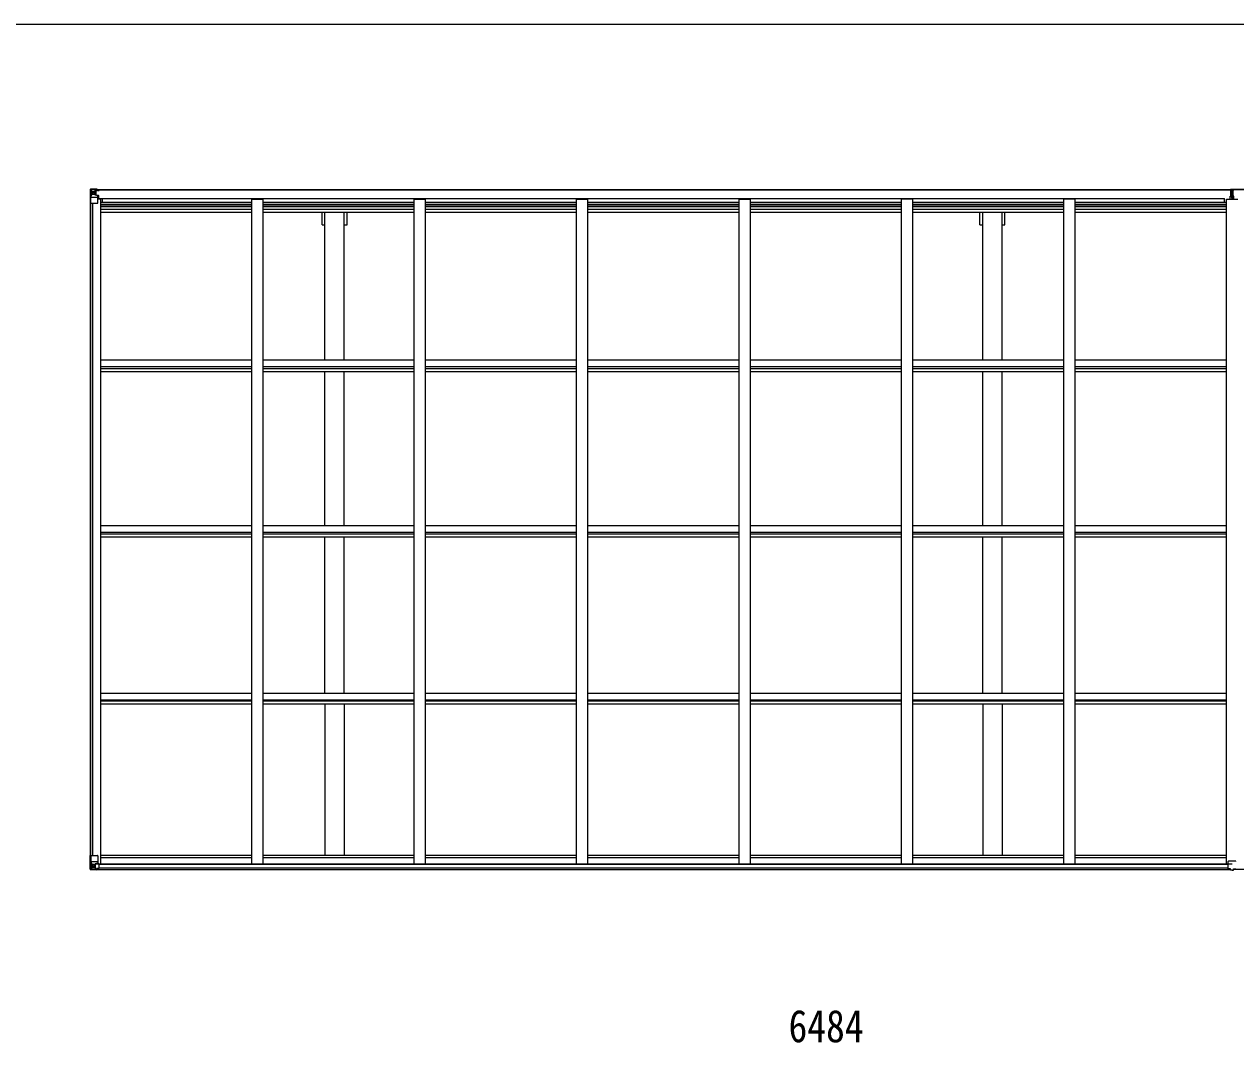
# Model space of a CAD drawing. Units: millimetres at full size, sheet at 1:30; details may follow other scales. Extents: x -8385 to 8479, y -5853 to 5787.
# Drawn here: x -518 to 4823, y 1297 to 5787 of the extents above; entities that cross this region are included whole.
import ezdxf
from ezdxf.enums import TextEntityAlignment as Align

# ---------------------------------------------------------------- set-up
doc = ezdxf.new("R2010")
doc.units = ezdxf.units.MM
doc.header["$LTSCALE"] = 30
for name, color, linetype, lineweight in [('0-1_本体', 4, 'Continuous', 9), ('0-2_部品', 7, 'Continuous', 9), ('0-A_寸法', 6, 'Continuous', 9), ('F-0_240', 7, 'Continuous', 9)]:
    doc.layers.add(name, color=color, linetype=linetype, lineweight=lineweight)
doc.styles.add('ＭＳ ゴシック', font='')
doc.styles.get('ＭＳ ゴシック').set_extended_font_data('MS Gothic')

msp = doc.modelspace()

# ---------------------------------------------------------------- linework, layer by layer
at = {"layer": '0-1_本体'}
for p, q in [((-204.37, 5058.72), (4804.63, 5058.72)), ((-204.37, 5056.66), (4804.63, 5056.66)), ((6236.63, 5058.72), (4812.63, 5058.72)), ((6236.63, 5056.65), (4812.63, 5056.65)), ((-225.87, 2122.85), (-225.87, 4997.95)), ((-216.87, 2122.85), (-216.87, 4997.95)), ((-216.17, 2122.85), (-216.17, 4997.95)), ((-193.87, 5017.03), (-180.87, 5017.03)), ((-180.87, 2086.5), (-180.87, 5017.03)), ((-180.87, 5003.38), (485.13, 5003.38)), ((-180.87, 4994.01), (485.13, 4994.01)), ((-180.87, 4986.94), (485.13, 4986.94)), ((-180.87, 4983.16), (485.13, 4983.16)), ((-180.87, 4971.81), (485.13, 4971.81)), ((-173.37, 5018.45), (4773.63, 5018.45)), ((-173.37, 5003.38), (-173.37, 5018.45)), ((485.13, 5016.42), (535.13, 5016.42)), ((485.13, 2086.5), (485.13, 5016.42)), ((535.13, 2086.5), (535.13, 5016.42)), ((535.13, 5003.38), (1201.13, 5003.38)), ((535.13, 4994.01), (1201.13, 4994.01)), ((535.13, 4986.94), (1201.13, 4986.94)), ((535.13, 4983.16), (1201.13, 4983.16)), ((535.13, 4971.81), (1201.13, 4971.81)), ((1201.13, 5016.42), (1251.13, 5016.42)), ((1201.13, 2086.5), (1201.13, 5016.42)), ((1251.13, 2086.5), (1251.13, 5016.42)), ((1251.13, 5003.38), (1917.13, 5003.38)), ((1251.13, 4994.01), (1917.13, 4994.01)), ((1251.13, 4986.94), (1917.13, 4986.94)), ((1251.13, 4983.16), (1917.13, 4983.16)), ((1251.13, 4971.81), (1917.13, 4971.81)), ((1917.13, 5016.42), (1967.13, 5016.42)), ((1917.13, 2086.5), (1917.13, 5016.42)), ((1967.13, 2086.5), (1967.13, 5016.42)), ((1967.13, 5003.38), (2633.13, 5003.38)), ((1967.13, 4994.01), (2633.13, 4994.01)), ((1967.13, 4986.94), (2633.13, 4986.94)), ((1967.13, 4983.16), (2633.13, 4983.16)), ((1967.13, 4971.81), (2633.13, 4971.81)), ((2633.13, 5016.42), (2683.13, 5016.42)), ((2633.13, 2086.5), (2633.13, 5016.42)), ((2683.13, 2086.5), (2683.13, 5016.42)), ((2683.13, 5003.38), (3349.13, 5003.38)), ((2683.13, 4994.01), (3349.13, 4994.01)), ((2683.13, 4986.94), (3349.13, 4986.94)), ((2683.13, 4983.16), (3349.13, 4983.16)), ((2683.13, 4971.81), (3349.13, 4971.81)), ((3399.13, 5016.42), (3349.13, 5016.42)), ((3349.13, 2086.5), (3349.13, 5016.42)), ((3399.13, 2086.5), (3399.13, 5016.42)), ((3399.13, 5003.38), (4065.13, 5003.38)), ((3399.13, 4994.01), (4065.13, 4994.01)), ((3399.13, 4986.94), (4065.13, 4986.94)), ((3399.13, 4983.16), (4065.13, 4983.16)), ((3399.13, 4971.81), (4065.13, 4971.81)), ((4115.13, 5016.42), (4065.13, 5016.42)), ((4065.13, 2086.5), (4065.13, 5016.42)), ((4115.13, 2086.5), (4115.13, 5016.42)), ((4115.13, 5003.38), (4781.13, 5003.38)), ((4115.13, 4994.01), (4781.13, 4994.01)), ((4115.13, 4986.94), (4781.13, 4986.94)), ((4115.13, 4983.16), (4781.13, 4983.16)), ((4115.13, 4971.81), (4781.13, 4971.81)), ((4773.63, 5003.38), (4773.63, 5018.45)), ((-180.87, 4958.99), (485.13, 4958.99)), ((535.13, 4958.99), (1201.13, 4958.99)), ((795.13, 4902.72), (795.13, 4958.99)), ((807.63, 4308.23), (807.63, 4958.99)), ((892.63, 4308.23), (892.63, 4958.99)), ((1251.13, 4958.99), (1917.13, 4958.99)), ((1967.13, 4958.99), (2633.13, 4958.99)), ((2683.13, 4958.99), (3349.13, 4958.99)), ((3399.13, 4958.99), (4065.13, 4958.99)), ((3695.13, 4902.72), (3695.13, 4958.99)), ((3707.63, 4308.23), (3707.63, 4958.99)), ((3792.63, 4308.23), (3792.63, 4958.99)), ((4115.13, 4958.99), (4781.13, 4958.99)), ((795.13, 4902.72), (807.63, 4902.72)), ((3695.13, 4902.72), (3707.63, 4902.72)), ((-180.08, 4308.23), (485.13, 4308.23)), ((-180.08, 4279.15), (485.13, 4279.15)), ((535.13, 4308.23), (1201.13, 4308.23)), ((535.13, 4279.15), (1201.13, 4279.15)), ((1251.13, 4308.23), (1917.13, 4308.23)), ((1251.13, 4279.15), (1917.13, 4279.15)), ((1967.13, 4308.23), (2633.13, 4308.23)), ((1967.13, 4279.15), (2633.13, 4279.15)), ((2683.13, 4308.23), (3349.13, 4308.23)), ((2683.13, 4279.15), (3349.13, 4279.15)), ((3399.13, 4308.23), (4065.13, 4308.23)), ((3399.13, 4279.15), (4065.13, 4279.15)), ((4115.13, 4308.23), (4781.92, 4308.23)), ((4115.13, 4279.15), (4781.92, 4279.15)), ((-180.08, 4269.66), (485.13, 4269.66)), ((-180.08, 4256.77), (485.13, 4256.77)), ((535.13, 4269.66), (1201.13, 4269.66)), ((535.13, 4256.77), (1201.13, 4256.77)), ((807.63, 3577.41), (807.63, 4256.77)), ((892.63, 3577.41), (892.63, 4256.77)), ((1251.13, 4269.66), (1917.13, 4269.66)), ((1251.13, 4256.77), (1917.13, 4256.77)), ((1967.13, 4269.66), (2633.13, 4269.66)), ((1967.13, 4256.77), (2633.13, 4256.77)), ((2683.13, 4269.66), (3349.13, 4269.66)), ((2683.13, 4256.77), (3349.13, 4256.77)), ((3399.13, 4269.66), (4065.13, 4269.66)), ((3399.13, 4256.77), (4065.13, 4256.77)), ((3707.63, 3577.41), (3707.63, 4256.77)), ((3792.63, 3577.41), (3792.63, 4256.77)), ((4115.13, 4269.66), (4781.92, 4269.66)), ((4115.13, 4256.77), (4781.92, 4256.77)), ((-180.87, 3577.41), (485.13, 3577.41)), ((-180.87, 3547.96), (485.13, 3547.96)), ((-180.87, 3540.89), (485.13, 3540.89)), ((-180.87, 3527.92), (485.13, 3527.92)), ((535.13, 3577.41), (1201.13, 3577.41)), ((535.13, 3547.96), (1201.13, 3547.96)), ((535.13, 3540.89), (1201.13, 3540.89)), ((535.13, 3527.92), (1201.13, 3527.92)), ((807.63, 2838.61), (807.63, 3527.92)), ((892.63, 2838.61), (892.63, 3527.92)), ((1251.13, 3577.41), (1917.13, 3577.41)), ((1251.13, 3547.96), (1917.13, 3547.96)), ((1251.13, 3540.89), (1917.13, 3540.89)), ((1251.13, 3527.92), (1917.13, 3527.92)), ((1967.13, 3577.41), (2633.13, 3577.41)), ((1967.13, 3547.96), (2633.13, 3547.96)), ((1967.13, 3540.89), (2633.13, 3540.89)), ((1967.13, 3527.92), (2633.13, 3527.92)), ((2683.13, 3577.41), (3349.13, 3577.41)), ((2683.13, 3547.96), (3349.13, 3547.96)), ((2683.13, 3540.89), (3349.13, 3540.89)), ((2683.13, 3527.92), (3349.13, 3527.92)), ((3399.13, 3577.41), (4065.13, 3577.41)), ((3399.13, 3547.96), (4065.13, 3547.96)), ((3399.13, 3540.89), (4065.13, 3540.89)), ((3399.13, 3527.92), (4065.13, 3527.92)), ((3707.63, 2838.61), (3707.63, 3527.92)), ((3792.63, 2838.61), (3792.63, 3527.92)), ((4115.13, 3577.41), (4781.13, 3577.41)), ((4115.13, 3547.96), (4781.13, 3547.96)), ((4115.13, 3540.89), (4781.13, 3540.89)), ((4115.13, 3527.92), (4781.13, 3527.92)), ((-180.08, 2838.61), (485.13, 2838.61)), ((535.13, 2838.61), (1201.13, 2838.61)), ((1251.13, 2838.61), (1917.13, 2838.61)), ((1967.13, 2838.61), (2633.13, 2838.61)), ((2683.13, 2838.61), (3349.13, 2838.61)), ((3399.13, 2838.61), (4065.13, 2838.61)), ((4115.13, 2838.61), (4781.92, 2838.61)), ((-180.08, 2808.89), (485.13, 2808.89)), ((-180.08, 2804.26), (485.13, 2804.26)), ((-180.08, 2791.24), (485.13, 2791.24)), ((535.13, 2808.89), (1201.13, 2808.89)), ((535.13, 2804.26), (1201.13, 2804.26)), ((535.13, 2791.24), (1201.13, 2791.24)), ((807.63, 2791.24), (807.63, 2123.72)), ((892.63, 2791.24), (892.63, 2123.72)), ((1251.13, 2808.89), (1917.13, 2808.89)), ((1251.13, 2804.26), (1917.13, 2804.26)), ((1251.13, 2791.24), (1917.13, 2791.24)), ((1967.13, 2808.89), (2633.13, 2808.89)), ((1967.13, 2804.26), (2633.13, 2804.26)), ((1967.13, 2791.24), (2633.13, 2791.24)), ((2683.13, 2808.89), (3349.13, 2808.89)), ((2683.13, 2804.26), (3349.13, 2804.26)), ((2683.13, 2791.24), (3349.13, 2791.24)), ((3399.13, 2808.89), (4065.13, 2808.89)), ((3399.13, 2804.26), (4065.13, 2804.26)), ((3399.13, 2791.24), (4065.13, 2791.24)), ((3707.63, 2791.24), (3707.63, 2123.72)), ((3792.63, 2791.24), (3792.63, 2123.72)), ((4115.13, 2808.89), (4781.92, 2808.89)), ((4115.13, 2804.26), (4781.92, 2804.26)), ((4115.13, 2791.24), (4781.92, 2791.24)), ((-189.91, 2086.5), (4806.13, 2086.5)), ((-189.37, 2084.15), (4789.63, 2084.15)), ((-180.87, 2123.72), (485.13, 2123.72)), ((-180.87, 2114.61), (485.13, 2114.61)), ((535.13, 2123.72), (1201.13, 2123.72)), ((535.13, 2114.61), (1201.13, 2114.61)), ((1251.13, 2123.72), (1917.13, 2123.72)), ((1251.13, 2114.61), (1917.13, 2114.61)), ((1967.13, 2123.72), (2633.13, 2123.72)), ((1967.13, 2114.61), (2633.13, 2114.61)), ((2683.13, 2123.72), (3349.13, 2123.72)), ((2683.13, 2114.61), (3349.13, 2114.61)), ((3399.13, 2123.72), (4065.13, 2123.72)), ((3399.13, 2114.61), (4065.13, 2114.61)), ((4115.13, 2123.72), (4781.13, 2123.72)), ((4115.13, 2114.61), (4781.13, 2114.61)), ((-199.37, 2061.06), (4799.63, 2061.06)), ((-189.37, 2068.49), (4789.63, 2068.49)), ((6231.63, 2061.06), (4812.63, 2061.06))]:
    msp.add_line(p, q, dxfattribs=at)
for points in [[(4781.13, 2086.5), (4781.13, 5016.61), (4831.13, 5016.61)], [(892.63, 4902.72), (905.13, 4902.72), (905.13, 4958.99)], [(3792.63, 4902.72), (3805.13, 4902.72), (3805.13, 4958.99)]]:
    msp.add_lwpolyline(points, dxfattribs=at)
at = {"layer": '0-2_部品'}
for p, q in [((-227.87, 5058.66), (-227.87, 5058.62)), ((-226.93, 5059.66), (-226.93, 5059.66)), ((-226.93, 5059.62), (-226.93, 5059.66)), ((-217.96, 5060.05), (-225.88, 5059.57)), ((-225.02, 5058.6), (-225.03, 5058.54)), ((-225.03, 4997.95), (-225.03, 5058.54)), ((-224.48, 5024.83), (-220.34, 5036.92)), ((-224.48, 5024.83), (-217.87, 5024.62)), ((-221.06, 5055.16), (-223.79, 5058.83)), ((-220.2, 5051.65), (-217.87, 5051.71)), ((-220.2, 5038.18), (-220.2, 5051.65)), ((-217.87, 5038.15), (-220.2, 5038.18)), ((-205.87, 5060.84), (-217.87, 5060.05)), ((-217.87, 5051.71), (-205.87, 5051.71)), ((-217.87, 5038.15), (-205.87, 5038.15)), ((-217.87, 5038.15), (-217.87, 5038.15)), ((-217.87, 5024.62), (-193.87, 5024.62)), ((-212.39, 5044.51), (-212.39, 5043.55)), ((-206.87, 5051.71), (-205.87, 5051.71)), ((-199.37, 5061.35), (-205.87, 5060.95)), ((-205.87, 5034.85), (-205.87, 5060.95)), ((-205.87, 5060.07), (-199.37, 5060.46)), ((-204.37, 5055.24), (-205.87, 5055.24)), ((-204.37, 5051.71), (-205.87, 5051.71)), ((-204.37, 5038.15), (-205.87, 5038.15)), ((-205.04, 5034.6), (-194.7, 5032.94)), ((-205.04, 5033.96), (-205.04, 5034.6)), ((-194.7, 5032.31), (-205.04, 5033.96)), ((-199.37, 5059.54), (-204.37, 5059.45)), ((-203.87, 5054.88), (-204.37, 5054.88)), ((-200.37, 5049.95), (-204.37, 5049.95)), ((-200.37, 5041.75), (-204.37, 5041.75)), ((-204.26, 5053.58), (-200.37, 5053.58)), ((-203.87, 5055.91), (-203.87, 5053.96)), ((-195.87, 5055.91), (-203.87, 5055.91)), ((-195.87, 5055.88), (-203.87, 5055.88)), ((-193.87, 5054.04), (-203.87, 5053.96)), ((-203.87, 5053.79), (-203.87, 5053.96)), ((-203.87, 5053.96), (-203.87, 5053.96)), ((-200.37, 5033.85), (-200.37, 5053.82)), ((-199.37, 5060.46), (-199.37, 5061.35)), ((-199.37, 5059.95), (-199.37, 5060.46)), ((-199.37, 5059.95), (-199.37, 5059.54)), ((-199.37, 5059.54), (-199.37, 5058.72)), ((-194.7, 5032.94), (-194.7, 5032.31)), ((-194.42, 5032.86), (-190.37, 5032.83)), ((-194.37, 5059.15), (-194.37, 5058.72)), ((-194.07, 5059.15), (-194.37, 5059.15)), ((-194.07, 5059.15), (-192.38, 5058.72)), ((-193.87, 5055.65), (-188.87, 5055.65)), ((-193.87, 5054.04), (-193.87, 5055.65)), ((-193.87, 4998.95), (-193.87, 5032.05)), ((-189.37, 5020.95), (-193.87, 5020.95)), ((-189.37, 5032.82), (-190.37, 5032.83)), ((-190.37, 5031.09), (-189.37, 5031.1)), ((-189.37, 5017.64), (-189.37, 5032.82)), ((-188.87, 5056.66), (-188.87, 5055.65)), ((-188.87, 5055.65), (-187.87, 5055.65)), ((-187.87, 5055.65), (-187.87, 5056.66)), ((-187.87, 5055.65), (-187.87, 5054.08)), ((-187.87, 5053.97), (-187.87, 5054.08)), ((4797.63, 5029.38), (4804.63, 5029.44)), ((4797.63, 5028), (4804.63, 5027.94)), ((4797.63, 5016.61), (4797.63, 5027.5)), ((4799.63, 5060.44), (4804.47, 5060.73)), ((4799.63, 5057.44), (4799.63, 5060.44)), ((4804.63, 5057.74), (4799.63, 5057.44)), ((4799.63, 5055.94), (4799.63, 5057.44)), ((4800.63, 5054.94), (4804.63, 5054.94)), ((4800.63, 5053.11), (4800.63, 5054.94)), ((4800.63, 5053.11), (4804.63, 5053.04)), ((4800.63, 5049.51), (4800.63, 5053.11)), ((4800.63, 5049.51), (4804.63, 5049.44)), ((4800.63, 5041.27), (4800.63, 5049.51)), ((4800.63, 5041.27), (4804.63, 5041.24)), ((4800.63, 5029.4), (4800.63, 5041.27)), ((4804.47, 5060.73), (4806.13, 5060.84)), ((4806.13, 5057.83), (4804.63, 5057.74)), ((4804.63, 5054.94), (4804.63, 5057.74)), ((4804.63, 5054.94), (4804.63, 5044.22)), ((4804.63, 5044.22), (4807.63, 5044.22)), ((4804.63, 5037.15), (4804.63, 5044.22)), ((4804.63, 5037.15), (4807.63, 5037.15)), ((4804.63, 5027.51), (4804.63, 5037.15)), ((4804.63, 5027.51), (4807.63, 5027.51)), ((4804.63, 5020.44), (4804.63, 5027.51)), ((4804.63, 5020.44), (4807.63, 5020.44)), ((4804.63, 5020.44), (4804.63, 5016.61)), ((4806.13, 5060.84), (4806.13, 5057.83)), ((4812.63, 5057.43), (4806.13, 5057.83)), ((4807.63, 5054.94), (4811.63, 5054.94)), ((4807.63, 5054.94), (4807.63, 5044.22)), ((4807.63, 5053.04), (4811.63, 5053.04)), ((4807.63, 5037.15), (4807.63, 5044.22)), ((4807.63, 5027.51), (4807.63, 5037.15)), ((4814.63, 5028.88), (4807.63, 5028.94)), ((4807.63, 5020.44), (4807.63, 5027.51)), ((4807.63, 5020.44), (4807.63, 5016.61)), ((4811.63, 5053.04), (4811.63, 5054.94)), ((4811.63, 5029.4), (4811.63, 5041.24)), ((4812.63, 5055.94), (4812.63, 5057.43)), ((4814.63, 5028), (4814.63, 5028.88)), ((4814.63, 5016.61), (4814.63, 5027.5)), ((-225.03, 4997.95), (-194.87, 4997.95)), ((-173.37, 5017.64), (-193.87, 5017.64)), ((-227.87, 2122.85), (-194.87, 2122.85)), ((-227.87, 2062.14), (-227.87, 2122.85)), ((-225.03, 2122.85), (-225.03, 2062.27)), ((-224.48, 2095.97), (-217.87, 2096.19)), ((-224.48, 2095.97), (-220.34, 2083.89)), ((-217.87, 2096.19), (-193.87, 2096.19)), ((-205.87, 2086.64), (-199.37, 2086.64)), ((-205.87, 2086.64), (-205.87, 2059.85)), ((-194.69, 2088.5), (-205.04, 2086.84)), ((-205.04, 2086.84), (-205.04, 2086.64)), ((-202.35, 2086.64), (-194.69, 2087.86)), ((-199.37, 2086.64), (-190.37, 2086.61)), ((-194.69, 2087.86), (-194.69, 2088.5)), ((-193.87, 2121.85), (-193.87, 2088.76)), ((-189.37, 2085.7), (-189.37, 2065.54)), ((4789.63, 2064.6), (4789.63, 2096.92)), ((4821.63, 2097.92), (4790.63, 2097.92)), ((-226.93, 2061.19), (-226.93, 2061.14)), ((-217.96, 2060.76), (-225.88, 2061.23)), ((-225.02, 2062.2), (-225.03, 2062.27)), ((-221.06, 2065.64), (-223.79, 2061.98)), ((-217.87, 2082.65), (-220.2, 2082.62)), ((-220.2, 2082.62), (-220.2, 2069.15)), ((-220.2, 2069.15), (-217.87, 2069.09)), ((-217.87, 2082.65), (-217.87, 2082.65)), ((-205.87, 2082.65), (-217.87, 2082.65)), ((-217.87, 2069.1), (-205.87, 2069.1)), ((-205.87, 2059.97), (-217.87, 2060.75)), ((-213.35, 2076.29), (-213.35, 2077.25)), ((-199.37, 2059.46), (-199.37, 2065.4)), ((-190.37, 2064.83), (-199.37, 2064.77)), ((4789.63, 2064.6), (4789.63, 2064.56)), ((4799.63, 2063.83), (4790.63, 2063.88)), ((4812.63, 2063.83), (4821.63, 2063.88))]:
    msp.add_line(p, q, dxfattribs=at)
for points in [[(-227.87, 5058.62), (-227.87, 4997.95), (-225.03, 4997.95)], [(-226.93, 5059.66), (-217.87, 5060.22), (-205.87, 5060.95)], [(-214.31, 5045.47), (-215.27, 5045.47), (-215.27, 5046.43), (-214.31, 5046.43)], [(-213.35, 5047.39), (-213.35, 5048.35), (-212.39, 5048.35), (-212.39, 5047.39)], [(-212.39, 5043.55), (-213.35, 5043.55), (-213.35, 5044.51)], [(-211.43, 5046.43), (-210.47, 5046.43), (-210.47, 5045.47), (-211.43, 5045.47)], [(-199.37, 5059.95), (-204.37, 5059.95), (-204.37, 5034.49)], [(-203.87, 5054.88), (-195.87, 5054.88), (-195.87, 5056.66)], [(-188.87, 5053.92), (-203.87, 5053.79), (-203.87, 5053.79)], [(-193.87, 5054.04), (-193.87, 5054.03), (-187.87, 5054.08)], [(-190.37, 5032.83), (-190.37, 5031.09), (-193.87, 5031.08)], [(4804.63, 5028.94), (4797.63, 5028.88), (4797.63, 5029.38)], [(4804.63, 5027.44), (4797.63, 5027.5), (4797.63, 5028), (4797.63, 5028.88)], [(4806.13, 5060.84), (4812.63, 5060.44), (4812.63, 5057.43)], [(4807.63, 5049.44), (4811.63, 5049.44), (4811.63, 5053.04)], [(4807.63, 5041.24), (4811.63, 5041.24), (4811.63, 5049.44)], [(4807.63, 5029.44), (4814.63, 5029.38), (4814.63, 5028.88)], [(4807.63, 5027.94), (4814.63, 5028), (4814.63, 5027.5), (4807.63, 5027.44)], [(-226.93, 2061.14), (-217.87, 2060.59), (-199.37, 2059.46)], [(-214.31, 2074.37), (-215.27, 2074.37), (-215.27, 2075.33), (-214.31, 2075.33)], [(-213.35, 2077.25), (-212.39, 2077.25), (-212.39, 2076.29)], [(-212.39, 2073.41), (-212.39, 2072.45), (-213.35, 2072.45), (-213.35, 2073.41)], [(-211.43, 2075.33), (-210.47, 2075.33), (-210.47, 2074.37), (-211.43, 2074.37)], [(-189.37, 2065.54), (-189.38, 2065.44), (-199.37, 2065.4)], [(4806.13, 2058.4), (4799.63, 2058.8), (4799.63, 2063.83)], [(4806.13, 2058.4), (4812.63, 2058.8), (4812.63, 2063.83)]]:
    msp.add_lwpolyline(points, dxfattribs=at)
for centre in [(-212.87, 5045.95), (-212.87, 2074.85)]:
    msp.add_circle(centre, 5.3, dxfattribs=at)
for centre, radius, start, end in [((-226.87, 5058.66), 0.999, 93.4424, 179.95083), ((-226.87, 5058.66), 1, 93.50017, 180.00079), ((-226.87, 5058.62), 0.999, 93.4424, 179.95083), ((-225.72, 5072.27), 12.7, 269.24466, 275.10311), ((-223.74, 5058.66), 1.28, 131.17831, 182.45895), ((-214.31, 5047.39), 0.96, 270, 0), ((-214.31, 5044.51), 0.96, 0, 90), ((-211.43, 5047.39), 0.96, 180, 270), ((-211.43, 5044.51), 0.96, 90, 180), ((-204.93, 5035.53), 0.937, 182.32209, 263.26766), ((-204.93, 5034.89), 0.937, 182.32209, 263.26766), ((-203.87, 5056.41), 0.5, 179.99802, 269.99691), ((-203.87, 5056.38), 0.5, 180.00109, 270.00109), ((-203.87, 5053.46), 0.5, 90.52895, 180.04464), ((-203.86, 5053.28), 0.513, 91.88028, 181.04707), ((-194.8, 5032.01), 0.937, 2.32209, 83.26766), ((-194.8, 5031.38), 0.937, 2.32209, 83.26766), ((-188.73, 5061.61), 7.69, 268.96999, 276.43426), ((4800.63, 5055.94), 1, 180, 270), ((4811.63, 5055.94), 1, 270, 0), ((-194.87, 4998.95), 1, 270, 0), ((-204.93, 2085.91), 0.937, 96.73234, 129.06602), ((-194.87, 2121.85), 1, 0, 90), ((-194.8, 2089.43), 0.937, 276.73234, 357.67791), ((-194.8, 2088.79), 0.937, 276.73234, 357.67791), ((4790.63, 2096.92), 1, 90, 180), ((4821.63, 2096.92), 1, 0, 90), ((-226.87, 2062.18), 0.999, 180.04917, 266.5576), ((-226.87, 2062.15), 0.999, 180.04917, 266.5576), ((-226.87, 2062.14), 1, 179.99921, 266.49983), ((-225.72, 2048.53), 12.7, 84.89689, 90.75534), ((-223.74, 2062.15), 1.28, 177.54105, 228.82169), ((-214.31, 2076.29), 0.96, 270, 0), ((-214.31, 2073.41), 0.96, 0, 90), ((-211.43, 2076.29), 0.96, 180, 270), ((-211.43, 2073.41), 0.96, 90, 180)]:
    msp.add_arc(centre, radius, start, end, dxfattribs=at)
for centre, major_axis, ratio, start_param, end_param in [((-25.93, 5071.97), (201, 12.36), 0.060933, 3.1373463, 3.1378449), ((-224.93, 5059.74), (2, 0.12), 0.060933, 3.1378449, 4.2119296), ((-223.76, 5027.18), (0.85, 2.32), 0.403757, 2.3087461, 3.2744049), ((-224.74, 5056.64), (-0.02, 3), 0.466854, 5.5234897, 6.1575023), ((-223.07, 5051.57), (0.03, 5), 0.573921, 4.7320603, 5.5159136), ((-221.61, 5038.2), (0, 3), 0.468246, 4.2703918, 4.7058971), ((-299.62, 5051.71), (81.75, 0), 0.061163, 0, 0.0007725), ((4804.66, 5057.74), (0.18, -2.99), 0.008711, 3.1415927, 4.7113235), ((4632.76, 5047.23), (171.87, 10.52), 0.017422, 6.2821194, 6.2831848), ((-223.76, 2093.62), (0.85, -2.32), 0.403757, 3.0087805, 3.9744392), ((-221.61, 2082.6), (0, -3), 0.468246, 1.5772882, 2.0127935), ((-190.37, 2085.7), (1, -0.021), 0.906239, 0.0187047, 1.589501), ((-224.93, 2061.06), (2, -0.12), 0.060933, 2.0712557, 3.1453404), ((-25.93, 2048.83), (201, -12.36), 0.060933, 3.1453404, 3.145839), ((-224.74, 2064.16), (-0.02, -3), 0.466854, 0.125683, 0.7596956), ((-223.07, 2069.23), (0.03, -5), 0.573921, 0.7672717, 1.551125), ((-299.62, 2069.1), (81.75, 0), 0.061163, 6.2824128, 6.2831853), ((-190.37, 2065.54), (1, 0.012), 0.707053, 4.7036637, 6.124411), ((4790.63, 2064.59), (1, -0.012), 0.707053, 3.2044821, 4.7211143), ((4821.63, 2064.59), (-1, -0.012), 0.707053, 1.562071, 3.0787032)]:
    msp.add_ellipse(centre, major_axis=major_axis, ratio=ratio, start_param=start_param, end_param=end_param, dxfattribs=at)
at = {"layer": 'F-0_240', "color": 5}
msp.add_line((-8385.45, 5787.34), (8054.55, 5787.34), dxfattribs=at)

# ---------------------------------------------------------------- texts
at = {"layer": '0-A_寸法', "color": 7, "style": 'ＭＳ ゴシック', "width": 0.85}
msp.add_text('6484', height=143, dxfattribs=at).set_placement((2851.13, 1256.87), align=Align.BOTTOM_LEFT)

doc.saveas('drawing.dxf')
